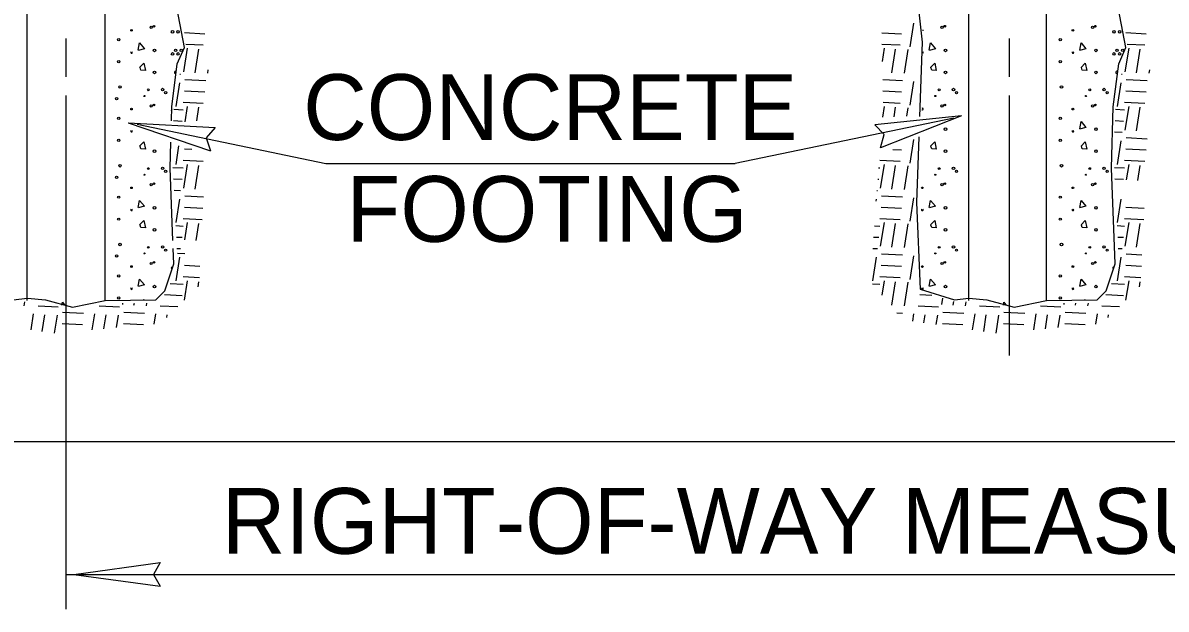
# Model space of a CAD drawing. Extents: x -397 to 497, y -84 to 230.
# Drawn here: x 254.07 to 276.64, y 25.75 to 37.34 of the extents above; entities that cross this region are included whole.
import ezdxf

# ---------------------------------------------------------------- set-up
doc = ezdxf.new("R2010")
doc.units = 0
doc.layers.add('Default', color=7, linetype='Continuous')

msp = doc.modelspace()

# ---------------------------------------------------------------- linework, layer by layer
at = {"layer": 'Default'}
for p, q in [((254.159, 31.854), (254.159, 39.677)), ((255.696, 31.854), (255.696, 39.545)), ((272.745, 31.854), (272.745, 39.415)), ((274.281, 31.854), (274.281, 39.247)), ((271.59, 36.864), (271.663, 37.331)), ((254.927, 36.269), (254.927, 37.027)), ((257.264, 37.145), (257.664, 37.124)), ((271.029, 37.144), (271.42, 37.124)), ((273.553, 36.269), (273.553, 37.027)), ((275.849, 37.145), (276.249, 37.124)), ((257.251, 36.37), (257.324, 36.837)), ((257.288, 36.919), (257.634, 36.902)), ((257.474, 36.352), (257.547, 36.819)), ((271.033, 36.92), (271.39, 36.902)), ((271.04, 36.577), (271.08, 36.837)), ((271.23, 36.352), (271.303, 36.819)), ((271.478, 36.344), (271.551, 36.811)), ((275.836, 36.37), (275.91, 36.837)), ((275.874, 36.919), (276.22, 36.902)), ((276.059, 36.352), (276.133, 36.819)), ((257.721, 36.344), (257.732, 36.413)), ((276.307, 36.344), (276.318, 36.413)), ((257.096, 35.688), (257.169, 36.155)), ((257.173, 36.326), (257.186, 36.325)), ((257.27, 36.22), (257.682, 36.198)), ((271.047, 36.219), (271.438, 36.198)), ((271.59, 35.715), (271.663, 36.182)), ((275.682, 35.688), (275.755, 36.155)), ((275.759, 36.326), (275.772, 36.325)), ((275.856, 36.22), (276.268, 36.198)), ((254.927, 25.751), (254.927, 35.903)), ((257.264, 35.995), (257.664, 35.975)), ((271.051, 35.994), (271.42, 35.975)), ((273.553, 30.761), (273.553, 35.903)), ((275.849, 35.995), (276.249, 35.975)), ((257.234, 35.773), (257.634, 35.753)), ((257.276, 35.383), (257.324, 35.688)), ((257.504, 35.4), (257.547, 35.67)), ((271.047, 35.473), (271.08, 35.688)), ((271.055, 35.77), (271.39, 35.753)), ((271.274, 35.483), (271.303, 35.67)), ((271.524, 35.493), (271.551, 35.662)), ((275.82, 35.773), (276.22, 35.753)), ((275.836, 35.221), (275.91, 35.688)), ((276.059, 35.203), (276.133, 35.67)), ((257.055, 35.631), (257.234, 35.622)), ((272.602, 35.502), (270.892, 35.325)), ((272.602, 35.502), (271.003, 34.87)), ((275.641, 35.631), (275.82, 35.622)), ((256.15, 35.364), (257.866, 35.272)), ((256.15, 35.364), (257.778, 34.812)), ((257.048, 35.407), (257.216, 35.398)), ((275.634, 35.407), (275.801, 35.398)), ((271.59, 34.566), (271.663, 35.033)), ((275.626, 35.183), (275.772, 35.176)), ((275.682, 34.539), (275.755, 35.006)), ((275.856, 35.071), (276.268, 35.049)), ((257.096, 34.539), (257.154, 34.91)), ((257.264, 34.846), (257.409, 34.839)), ((271.247, 34.835), (271.42, 34.826)), ((275.849, 34.846), (276.249, 34.826)), ((257.234, 34.624), (257.634, 34.604)), ((257.251, 34.072), (257.324, 34.539)), ((260.063, 34.556), (268.132, 34.556)), ((270.99, 34.624), (271.39, 34.604)), ((271.007, 34.072), (271.08, 34.539)), ((275.82, 34.624), (276.22, 34.604)), ((275.862, 34.236), (275.91, 34.539)), ((257.035, 34.483), (257.234, 34.472)), ((257.474, 34.054), (257.547, 34.521)), ((270.966, 34.474), (270.99, 34.472)), ((271.23, 34.054), (271.303, 34.521)), ((271.478, 34.046), (271.551, 34.513)), ((275.621, 34.483), (275.82, 34.472)), ((276.086, 34.224), (276.133, 34.521)), ((257.046, 34.258), (257.216, 34.249)), ((270.95, 34.25), (270.972, 34.249)), ((275.632, 34.258), (275.801, 34.249)), ((257.057, 34.034), (257.186, 34.027)), ((257.096, 33.39), (257.169, 33.857)), ((257.27, 33.921), (257.636, 33.902)), ((270.919, 33.813), (270.926, 33.857)), ((270.934, 34.027), (270.942, 34.027)), ((271.026, 33.921), (271.438, 33.9)), ((271.59, 33.416), (271.663, 33.883)), ((275.682, 33.39), (275.755, 33.857)), ((257.264, 33.697), (257.625, 33.679)), ((271.02, 33.697), (271.42, 33.677)), ((275.849, 33.697), (276.211, 33.679)), ((257.234, 33.475), (257.614, 33.455)), ((270.99, 33.475), (271.39, 33.454)), ((275.82, 33.475), (276.2, 33.455)), ((257.091, 33.331), (257.234, 33.323)), ((257.27, 33.049), (257.324, 33.39)), ((257.494, 33.037), (257.547, 33.372)), ((270.884, 33.329), (270.99, 33.323)), ((271.007, 32.923), (271.08, 33.39)), ((271.23, 32.905), (271.303, 33.372)), ((271.478, 32.897), (271.551, 33.364)), ((275.677, 33.331), (275.82, 33.323)), ((275.836, 32.923), (275.91, 33.39)), ((276.059, 32.905), (276.133, 33.372)), ((257.102, 33.106), (257.216, 33.1)), ((270.868, 33.105), (270.972, 33.1)), ((275.688, 33.106), (275.801, 33.1)), ((257.113, 32.882), (257.186, 32.878)), ((257.27, 32.772), (257.126, 32.78)), ((270.852, 32.882), (270.942, 32.878)), ((271.026, 32.772), (271.438, 32.751)), ((271.59, 32.267), (271.663, 32.734)), ((275.699, 32.882), (275.772, 32.878)), ((275.856, 32.772), (276.166, 32.756)), ((257.096, 32.241), (257.169, 32.708)), ((257.264, 32.548), (257.569, 32.532)), ((270.853, 32.241), (270.926, 32.708)), ((271.02, 32.548), (271.42, 32.528)), ((275.682, 32.241), (275.755, 32.708)), ((275.849, 32.548), (276.155, 32.532)), ((257.234, 32.326), (257.559, 32.309)), ((270.99, 32.326), (271.39, 32.305)), ((275.82, 32.326), (276.144, 32.309)), ((256.979, 32.188), (257.234, 32.174)), ((257.264, 31.86), (257.324, 32.241)), ((257.531, 32.123), (257.547, 32.223)), ((270.849, 32.182), (270.99, 32.174)), ((271.036, 31.956), (271.08, 32.241)), ((271.23, 31.756), (271.303, 32.223)), ((271.478, 31.748), (271.551, 32.215)), ((275.565, 32.188), (275.82, 32.174)), ((275.85, 31.86), (275.91, 32.241)), ((276.117, 32.123), (276.133, 32.223)), ((254.099, 31.748), (254.111, 31.826)), ((256.869, 31.969), (257.216, 31.951)), ((271.779, 31.972), (272.019, 31.959)), ((272.214, 31.774), (272.234, 31.897)), ((272.438, 31.756), (272.45, 31.834)), ((272.685, 31.748), (272.697, 31.826)), ((275.455, 31.969), (275.801, 31.951)), ((254.371, 31.749), (254.771, 31.729)), ((254.855, 31.623), (255.267, 31.602)), ((255.578, 31.749), (255.979, 31.729)), ((256.043, 31.774), (256.047, 31.8)), ((256.063, 31.623), (256.474, 31.602)), ((256.266, 31.756), (256.273, 31.8)), ((256.514, 31.748), (256.522, 31.8)), ((256.786, 31.749), (257.133, 31.731)), ((271.324, 31.608), (271.438, 31.602)), ((271.75, 31.749), (272.15, 31.729)), ((272.234, 31.623), (272.646, 31.602)), ((272.957, 31.749), (273.357, 31.729)), ((273.441, 31.623), (273.853, 31.602)), ((274.164, 31.749), (274.564, 31.729)), ((274.629, 31.774), (274.633, 31.8)), ((274.648, 31.623), (275.06, 31.602)), ((274.852, 31.756), (274.859, 31.8)), ((275.1, 31.748), (275.108, 31.8)), ((275.372, 31.749), (275.719, 31.731)), ((254.235, 31.272), (254.284, 31.585)), ((254.456, 31.241), (254.507, 31.567)), ((254.7, 31.207), (254.755, 31.559)), ((254.849, 31.399), (255.249, 31.378)), ((255.443, 31.273), (255.492, 31.585)), ((255.672, 31.293), (255.715, 31.567)), ((255.924, 31.315), (255.962, 31.559)), ((256.056, 31.399), (256.456, 31.378)), ((256.667, 31.381), (256.699, 31.585)), ((256.914, 31.516), (256.922, 31.567)), ((271.64, 31.441), (271.663, 31.585)), ((271.861, 31.41), (271.886, 31.567)), ((272.104, 31.375), (272.133, 31.559)), ((272.227, 31.399), (272.628, 31.378)), ((272.821, 31.272), (272.87, 31.585)), ((273.042, 31.241), (273.093, 31.567)), ((273.286, 31.207), (273.341, 31.559)), ((273.435, 31.399), (273.835, 31.378)), ((274.028, 31.273), (274.077, 31.585)), ((274.258, 31.293), (274.301, 31.567)), ((274.51, 31.315), (274.548, 31.559)), ((274.642, 31.399), (275.042, 31.378)), ((275.253, 31.381), (275.285, 31.585)), ((275.5, 31.516), (275.508, 31.567)), ((192.874, 29.062), (293.599, 29.062)), ((255.079, 26.439), (256.782, 26.673)), ((254.927, 26.439), (320.561, 26.439)), ((255.079, 26.439), (256.782, 26.205))]:
    msp.add_line(p, q, dxfattribs=at)
for points in [[(253.094, 39.869), (253.167, 38.885), (253.06, 38.564), (253.238, 36.96), (253.131, 33.787), (253.202, 32.076), (253.879, 31.862), (254.164, 31.898), (254.521, 31.862), (255.055, 31.719), (255.696, 31.854), (256.694, 31.862), (256.872, 32.04), (257.05, 32.575), (257.038, 32.876)], [(257.006, 35.402), (257.014, 35.676), (257.121, 36.532), (257.264, 36.853), (257.085, 37.78), (257.05, 38.778), (257.05, 39.61)], [(271.761, 35.089), (271.717, 33.787), (271.788, 32.076), (272.465, 31.862), (272.75, 31.898), (273.106, 31.862), (273.641, 31.719), (274.281, 31.854), (275.279, 31.862), (275.458, 32.04), (275.636, 32.575), (275.564, 34.464), (275.6, 35.676), (275.707, 36.532), (275.849, 36.853), (275.671, 37.78), (275.636, 38.778), (275.636, 39.586)], [(271.715, 39.388), (271.753, 38.885), (271.646, 38.564), (271.824, 36.96), (271.774, 35.487)], [(256.351, 36.8), (256.378, 36.942), (256.473, 36.827), (256.348, 36.793)], [(271.965, 36.8), (271.992, 36.942), (272.087, 36.827), (271.962, 36.793)], [(274.937, 36.8), (274.964, 36.942), (275.059, 36.827), (274.934, 36.793)], [(256.378, 36.458), (256.46, 36.542), (256.49, 36.397), (256.402, 36.403), (256.385, 36.454)], [(271.992, 36.458), (272.074, 36.542), (272.104, 36.397), (272.016, 36.403), (271.999, 36.454)], [(274.964, 36.458), (275.045, 36.542), (275.076, 36.397), (274.988, 36.403), (274.971, 36.454)], [(272.452, 35.458), (268.132, 34.556)], [(256.328, 35.334), (260.053, 34.556)], [(257.866, 35.272), (257.692, 35.065), (257.778, 34.812)], [(271.003, 34.87), (271.075, 35.131), (270.892, 35.325)], [(274.937, 35.244), (274.964, 35.386), (275.059, 35.271), (274.934, 35.237)], [(256.378, 34.901), (256.46, 34.986), (256.49, 34.841), (256.402, 34.847), (256.385, 34.898)], [(271.992, 34.901), (272.074, 34.986), (272.104, 34.841), (272.016, 34.847), (271.999, 34.898)], [(274.964, 34.901), (275.045, 34.986), (275.076, 34.841), (274.988, 34.847), (274.971, 34.898)], [(257.032, 33.037), (256.979, 34.464), (256.994, 34.983)], [(256.351, 33.688), (256.378, 33.83), (256.473, 33.715), (256.348, 33.681)], [(271.965, 33.688), (271.992, 33.83), (272.087, 33.715), (271.962, 33.681)], [(274.937, 33.688), (274.964, 33.83), (275.059, 33.715), (274.934, 33.681)], [(256.378, 33.345), (256.46, 33.43), (256.49, 33.285), (256.402, 33.291), (256.385, 33.342)], [(271.992, 33.345), (272.074, 33.43), (272.104, 33.285), (272.016, 33.291), (271.999, 33.342)], [(274.964, 33.345), (275.045, 33.43), (275.076, 33.285), (274.988, 33.291), (274.971, 33.342)], [(256.351, 32.132), (256.378, 32.274), (256.473, 32.159), (256.348, 32.125)], [(271.965, 32.132), (271.992, 32.274), (272.087, 32.159), (271.962, 32.125)], [(274.937, 32.132), (274.964, 32.274), (275.059, 32.159), (274.934, 32.125)], [(256.446, 31.86), (256.46, 31.874), (256.462, 31.86)], [(275.032, 31.86), (275.045, 31.874), (275.048, 31.86)], [(254.844, 31.761), (254.854, 31.816), (254.895, 31.766)], [(273.429, 31.761), (273.44, 31.816), (273.481, 31.766)], [(256.782, 26.673), (256.65, 26.437), (256.782, 26.205)]]:
    msp.add_lwpolyline(points, dxfattribs=at)
for centre, radius in [((256.606, 37.252), 0.022), ((256.66, 37.272), 0.0159), ((272.22, 37.252), 0.022), ((272.274, 37.272), 0.0159), ((275.192, 37.252), 0.022), ((275.246, 37.272), 0.0159), ((255.966, 37.007), 0.0223), ((256.217, 37.19), 0.0162), ((257.027, 37.161), 0.0239), ((257.137, 37.161), 0.0239), ((274.552, 37.007), 0.0223), ((274.802, 37.19), 0.0162), ((275.612, 37.161), 0.0239), ((275.723, 37.161), 0.0239), ((256.672, 36.794), 0.0253), ((257.088, 36.796), 0.025), ((257.199, 36.796), 0.025), ((272.286, 36.794), 0.0253), ((275.258, 36.794), 0.0253), ((275.674, 36.796), 0.025), ((275.785, 36.796), 0.025), ((255.966, 36.571), 0.0223), ((257.027, 36.726), 0.0239), ((257.137, 36.726), 0.0239), ((274.552, 36.571), 0.0223), ((275.612, 36.726), 0.0239), ((275.723, 36.726), 0.0239), ((256.672, 36.359), 0.0253), ((272.286, 36.359), 0.0253), ((275.258, 36.359), 0.0253), ((255.99, 36.071), 0.0259), ((256.472, 35.893), 0.0103), ((256.549, 36.014), 0.0175), ((256.831, 36.021), 0.0238), ((256.891, 35.96), 0.0209), ((272.086, 35.893), 0.0103), ((272.163, 36.014), 0.0175), ((272.445, 36.021), 0.0238), ((272.505, 35.96), 0.0209), ((274.576, 36.071), 0.0259), ((275.058, 35.893), 0.0103), ((275.135, 36.014), 0.0175), ((275.417, 36.021), 0.0238), ((275.477, 35.96), 0.0209), ((255.922, 35.843), 0.0224), ((256.606, 35.696), 0.022), ((256.66, 35.716), 0.0159), ((272.22, 35.696), 0.022), ((272.274, 35.716), 0.0159), ((275.192, 35.696), 0.022), ((275.246, 35.716), 0.0159), ((255.966, 35.451), 0.0223), ((256.217, 35.634), 0.0162), ((274.552, 35.451), 0.0223), ((274.802, 35.634), 0.0162), ((272.286, 35.238), 0.0253), ((275.258, 35.238), 0.0253), ((255.966, 35.015), 0.0223), ((274.552, 35.015), 0.0223), ((256.672, 34.803), 0.0253), ((272.286, 34.803), 0.0253), ((275.258, 34.803), 0.0253), ((255.99, 34.515), 0.0259), ((274.576, 34.515), 0.0259), ((255.922, 34.287), 0.0224), ((256.472, 34.337), 0.0103), ((256.549, 34.458), 0.0175), ((256.831, 34.465), 0.0238), ((256.891, 34.404), 0.0209), ((272.086, 34.337), 0.0103), ((272.163, 34.458), 0.0175), ((272.445, 34.465), 0.0238), ((272.505, 34.404), 0.0209), ((275.058, 34.337), 0.0103), ((275.135, 34.458), 0.0175), ((275.417, 34.465), 0.0238), ((275.477, 34.404), 0.0209), ((256.217, 34.078), 0.0162), ((256.606, 34.14), 0.022), ((256.66, 34.16), 0.0159), ((271.831, 34.078), 0.0162), ((272.22, 34.14), 0.022), ((272.274, 34.16), 0.0159), ((274.802, 34.078), 0.0162), ((275.192, 34.14), 0.022), ((275.246, 34.16), 0.0159), ((255.966, 33.894), 0.0223), ((274.552, 33.894), 0.0223), ((256.672, 33.682), 0.0253), ((272.286, 33.682), 0.0253), ((275.258, 33.682), 0.0253), ((255.966, 33.459), 0.0223), ((274.552, 33.459), 0.0223), ((256.672, 33.247), 0.0253), ((272.286, 33.247), 0.0253), ((275.258, 33.247), 0.0253), ((255.99, 32.959), 0.0259), ((274.576, 32.959), 0.0259), ((255.922, 32.731), 0.0224), ((256.472, 32.781), 0.0103), ((256.549, 32.902), 0.0175), ((256.831, 32.909), 0.0238), ((256.891, 32.847), 0.0209), ((272.086, 32.781), 0.0103), ((272.163, 32.902), 0.0175), ((272.445, 32.909), 0.0238), ((272.505, 32.847), 0.0209), ((275.058, 32.781), 0.0103), ((275.135, 32.902), 0.0175), ((275.417, 32.909), 0.0238), ((275.477, 32.847), 0.0209), ((256.217, 32.522), 0.0162), ((256.606, 32.583), 0.022), ((256.66, 32.604), 0.0159), ((271.831, 32.522), 0.0162), ((272.22, 32.583), 0.022), ((272.274, 32.604), 0.0159), ((274.802, 32.522), 0.0162), ((275.192, 32.583), 0.022), ((275.246, 32.604), 0.0159), ((255.966, 32.338), 0.0223), ((274.552, 32.338), 0.0223), ((256.672, 32.126), 0.0253), ((272.286, 32.126), 0.0253), ((275.258, 32.126), 0.0253), ((255.966, 31.903), 0.0223), ((274.552, 31.903), 0.0223)]:
    msp.add_circle(centre, radius, dxfattribs=at)
for centre, radius, start, end in [((271.831, 37.19), 0.0162, 323.2906, 34.8322), ((256.217, 36.755), 0.0162, 120.6146, 59.3854), ((271.831, 36.755), 0.0162, 290.9158, 59.3854), ((274.802, 36.755), 0.0162, 120.6146, 59.3854), ((257.088, 36.36), 0.025, 56.3261, 289.4346), ((275.674, 36.36), 0.025, 56.3261, 289.4346), ((257.027, 35.605), 0.0239, 126.5815, 229.401), ((271.831, 35.634), 0.0162, 239.0663, 119.6021), ((275.612, 35.605), 0.0239, 126.5815, 229.401), ((256.217, 35.199), 0.0162, 120.6146, 59.3854), ((274.802, 35.199), 0.0162, 120.6146, 59.3854), ((256.217, 33.643), 0.0162, 120.6146, 59.3854), ((271.831, 33.643), 0.0162, 120.6146, 59.3854), ((274.802, 33.643), 0.0162, 120.6146, 59.3854), ((257.027, 32.493), 0.0239, 105.5744, 201.3373), ((275.612, 32.493), 0.0239, 105.5744, 201.3373), ((256.217, 32.086), 0.0162, 120.6146, 59.3854), ((271.831, 32.086), 0.0162, 120.6146, 241.3423), ((271.831, 32.086), 0.0162, 287.034, 59.3854), ((274.802, 32.086), 0.0162, 120.6146, 59.3854)]:
    msp.add_arc(centre, radius, start, end, dxfattribs=at)

# ---------------------------------------------------------------- texts
for s, p in [('CONCRETE', (259.607, 35.024)), ('FOOTING', (260.462, 33.011)), ('RIGHT-OF-WAY MEASURED TO HERE', (258.001, 26.845))]:
    msp.add_text(s, height=1.3, dxfattribs=at).set_placement(p)

doc.saveas('drawing.dxf')
